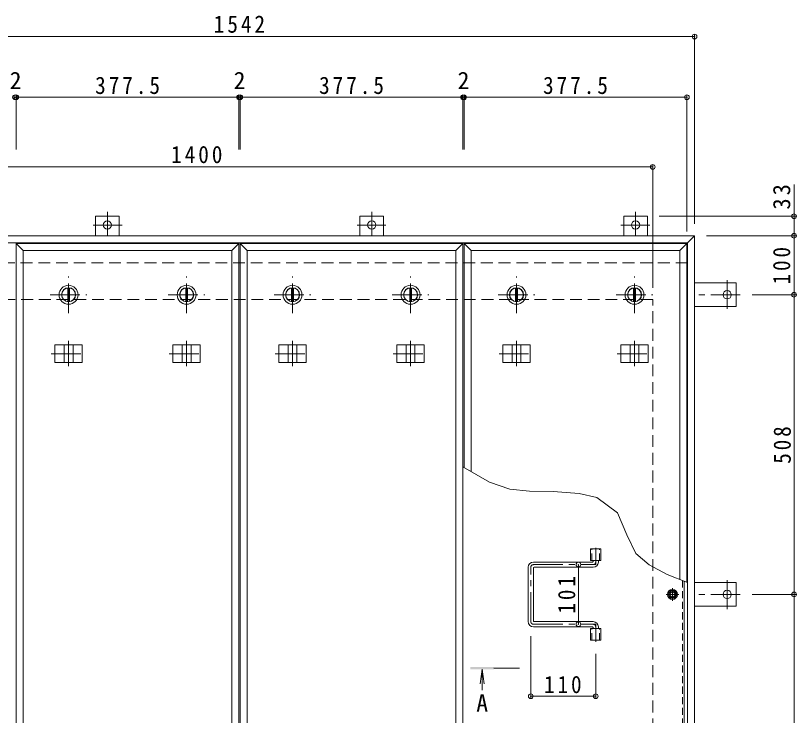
# Model space of a CAD drawing. Units: millimetres at full size, sheet at 1:10. Extents: x -2620 to 2719, y -1962 to 1858.
# Drawn here: x -1841 to -518, y 276 to 1462 of the extents above; entities that cross this region are included whole.
import ezdxf
from ezdxf.enums import TextEntityAlignment as Align

# ---------------------------------------------------------------- set-up
doc = ezdxf.new("R2010")
doc.units = ezdxf.units.MM
doc.header["$LTSCALE"] = 10
doc.header["$PDMODE"] = 32
doc.header["$PDSIZE"] = 8
for name, pattern in [('CHAIN1', [8, 5, -1, 1, -1]), ('DASHED1', [1.8, 1.2, -0.6]), ('DASHED2', [3, 2, -1])]:
    doc.linetypes.add(name, pattern=pattern)
for name, color, linetype, lineweight in [('0-1_躯体', 2, 'DASHED2', 9), ('0-2_仕上', 4, 'Continuous', 9), ('0-3_建具', 4, 'Continuous', 9), ('0-5_寸法', 7, 'Continuous', 9), ('0-6_ハッチ', 6, 'Continuous', 9), ('0-7', 5, 'Continuous', 5), ('0-A', 3, 'CHAIN1', 9), ('0-B', 2, 'Continuous', 9), ('0-C', 2, 'Continuous', 9), ('0-E', 3, 'Continuous', 9), ('0-F', 7, 'Continuous', 9)]:
    doc.layers.add(name, color=color, linetype=linetype, lineweight=lineweight)
doc.styles.add('ＭＳ ゴシック', font='')
doc.styles.get('ＭＳ ゴシック').set_extended_font_data('MS Gothic')

msp = doc.modelspace()

# ---------------------------------------------------------------- linework, layer by layer
at = {"layer": '0-1_躯体'}
for p, q in [((-702.35, 1042.92), (-2220.35, 1042.92)), ((-2161.35, 980.92), (-761.35, 980.92)), ((-761.35, -19.08), (-761.35, 980.92))]:
    msp.add_line(p, q, dxfattribs=at)
at = {"layer": '0-2_仕上'}
for p, q in [((-1839.85, 1075.92), (-1462.35, 1075.92)), ((-1827.85, 1063.92), (-1839.85, 1075.92)), ((-1839.85, -114.08), (-1839.85, 1075.92)), ((-1474.35, 1063.92), (-1462.35, 1075.92)), ((-1462.35, -114.08), (-1462.35, 1075.92)), ((-1460.35, 1075.92), (-1082.85, 1075.92)), ((-1448.35, 1063.92), (-1460.35, 1075.92)), ((-1460.35, -114.08), (-1460.35, 1075.92)), ((-1094.85, 1063.92), (-1082.85, 1075.92)), ((-1082.85, -114.08), (-1082.85, 1075.92)), ((-1080.85, 1075.92), (-703.35, 1075.92)), ((-1068.85, 1063.92), (-1080.85, 1075.92)), ((-1080.85, 696.18), (-1080.85, 1075.92)), ((-703.35, 501.69), (-703.35, 1075.92)), ((-1827.85, 1063.92), (-1474.35, 1063.92)), ((-1827.85, -102.08), (-1827.85, 1063.92)), ((-1474.35, -102.08), (-1474.35, 1063.92)), ((-1448.35, 1063.92), (-1094.85, 1063.92)), ((-1448.35, -102.08), (-1448.35, 1063.92)), ((-1094.85, -102.08), (-1094.85, 1063.92)), ((-1068.85, 1063.92), (-715.35, 1063.92)), ((-1068.85, 689.25), (-1068.85, 1063.92)), ((-1050.24, 354.04), (-1053.5, 329.26)), ((-1050.24, 354.04), (-1050.24, 318.44)), ((-1050.24, 354.04), (-1046.98, 329.26))]:
    msp.add_line(p, q, dxfattribs=at)
at = {"layer": '0-2_仕上', "color": 3}
for p, q in [((-866.5, 538.42), (-866.5, 558.42)), ((-866.5, 558.42), (-849.2, 558.42)), ((-849.2, 538.42), (-849.2, 558.42)), ((-866.5, 538.42), (-849.2, 538.42)), ((-866.5, 403.42), (-866.5, 423.42)), ((-866.5, 423.42), (-849.2, 423.42)), ((-849.2, 403.42), (-849.2, 423.42)), ((-866.5, 403.42), (-849.2, 403.42))]:
    msp.add_line(p, q, dxfattribs=at)
at = {"layer": '0-2_仕上', "color": 3, "linetype": 'DASHED1'}
for p, q in [((-864.2, 538.42), (-864.2, 558.42)), ((-851.5, 538.42), (-851.5, 558.42)), ((-864.2, 403.42), (-864.2, 423.42)), ((-851.5, 403.42), (-851.5, 423.42))]:
    msp.add_line(p, q, dxfattribs=at)
at = {"layer": '0-2_仕上', "linetype": 'CHAIN1'}
msp.add_line((-987.24, 356.04), (-1030.24, 356.04), dxfattribs=at)
at = {"layer": '0-2_仕上'}
msp.add_lwpolyline([(-715.35, 506.34), (-715.35, 1063.92), (-703.35, 1075.92)], dxfattribs=at)
msp.add_solid([(-1070.24, 354.04), (-1070.24, 358.04), (-1030.24, 354.04), (-1030.24, 358.04)], dxfattribs=at)
at = {"layer": '0-3_建具', "color": 2}
for p, q in [((-690.35, 1088.92), (-2232.35, 1088.92)), ((-690.35, 1088.92), (-702.35, 1076.92)), ((-690.35, -127.08), (-690.35, 1088.92)), ((-702.35, 1076.92), (-2220.35, 1076.92)), ((-702.35, -115.08), (-702.35, 1076.92))]:
    msp.add_line(p, q, dxfattribs=at)
at = {"layer": '0-3_建具'}
for p, q in [((-1774.19, 903.92), (-1774.19, 873.92)), ((-1774.19, 903.92), (-1728.01, 903.92)), ((-1758.6, 903.92), (-1758.6, 873.92)), ((-1743.6, 903.92), (-1743.6, 873.92)), ((-1728.01, 903.92), (-1728.01, 873.92)), ((-1574.19, 903.92), (-1574.19, 873.92)), ((-1574.19, 903.92), (-1528.01, 903.92)), ((-1558.6, 903.92), (-1558.6, 873.92)), ((-1543.6, 903.92), (-1543.6, 873.92)), ((-1528.01, 903.92), (-1528.01, 873.92)), ((-1394.69, 903.92), (-1394.69, 873.92)), ((-1394.69, 903.92), (-1348.51, 903.92)), ((-1379.1, 903.92), (-1379.1, 873.92)), ((-1364.1, 903.92), (-1364.1, 873.92)), ((-1348.51, 903.92), (-1348.51, 873.92)), ((-1194.69, 903.92), (-1194.69, 873.92)), ((-1194.69, 903.92), (-1148.51, 903.92)), ((-1179.1, 903.92), (-1179.1, 873.92)), ((-1164.1, 903.92), (-1164.1, 873.92)), ((-1148.51, 903.92), (-1148.51, 873.92)), ((-1015.19, 903.92), (-1015.19, 873.92)), ((-1015.19, 903.92), (-969.01, 903.92)), ((-999.6, 903.92), (-999.6, 873.92)), ((-984.6, 903.92), (-984.6, 873.92)), ((-969.01, 903.92), (-969.01, 873.92)), ((-815.19, 903.92), (-815.19, 873.92)), ((-815.19, 903.92), (-769.01, 903.92)), ((-799.6, 903.92), (-799.6, 873.92)), ((-784.6, 903.92), (-784.6, 873.92)), ((-769.01, 903.92), (-769.01, 873.92)), ((-1774.19, 873.92), (-1728.01, 873.92)), ((-1574.19, 873.92), (-1528.01, 873.92)), ((-1394.69, 873.92), (-1348.51, 873.92)), ((-1194.69, 873.92), (-1148.51, 873.92)), ((-1015.19, 873.92), (-969.01, 873.92)), ((-815.19, 873.92), (-769.01, 873.92))]:
    msp.add_line(p, q, dxfattribs=at)
at = {"layer": '0-3_建具', "linetype": 'CHAIN1'}
for p, q in [((-1751.1, 911.04), (-1751.1, 867.8)), ((-1551.1, 911.04), (-1551.1, 867.8)), ((-1371.6, 911.04), (-1371.6, 867.8)), ((-1171.6, 911.04), (-1171.6, 867.8)), ((-992.1, 911.04), (-992.1, 867.8)), ((-792.1, 911.04), (-792.1, 867.8)), ((-1780.51, 888.92), (-1721.69, 888.92)), ((-1580.51, 888.92), (-1521.69, 888.92)), ((-1401.01, 888.92), (-1342.19, 888.92)), ((-1201.01, 888.92), (-1142.19, 888.92)), ((-1021.51, 888.92), (-962.69, 888.92)), ((-821.51, 888.92), (-762.69, 888.92))]:
    msp.add_line(p, q, dxfattribs=at)
at = {"layer": '0-5_寸法'}
for p, q in [((-521.83, 1122.12), (-521.83, 1175.88)), ((-1037.71, 671.28), (-1082.85, 697.34))]:
    msp.add_line(p, q, dxfattribs=at)
for points in [[(-805.05, 581.79), (-820.86, 619.25), (-855.83, 645.47), (-885.79, 652.13), (-929.91, 655.46), (-970.29, 655.88), (-1003.58, 659.62), (-1037.71, 671.28)], [(-767.12, 531.1), (-789.69, 550.34), (-805.05, 581.79)], [(-702.35, 501.31), (-736.89, 514.68), (-767.12, 531.1)]]:
    msp.add_lwpolyline(points, dxfattribs=at)
at = {"layer": '0-6_ハッチ', "linetype": 'CHAIN1'}
for p, q in [((-857.85, 559.8), (-857.85, 531.42)), ((-963.34, 531.42), (-857.85, 531.42)), ((-967.85, 434.93), (-967.85, 526.91)), ((-963.34, 430.42), (-857.85, 430.42)), ((-857.85, 400.54), (-857.85, 430.42))]:
    msp.add_line(p, q, dxfattribs=at)
at = {"layer": '0-6_ハッチ'}
for p, q in [((-863.35, 535.92), (-963.35, 535.92)), ((-862.35, 536.92), (-862.35, 538.42)), ((-853.35, 535.92), (-853.35, 538.42)), ((-972.35, 434.92), (-972.35, 526.92)), ((-963.35, 435.92), (-963.35, 525.92)), ((-962.35, 526.92), (-862.35, 526.92)), ((-863.35, 425.92), (-963.35, 425.92)), ((-962.35, 434.92), (-862.35, 434.92)), ((-862.35, 424.92), (-862.35, 423.42)), ((-853.35, 425.92), (-853.35, 423.42))]:
    msp.add_line(p, q, dxfattribs=at)
for centre, radius, start, end in [((-963.35, 526.92), 9, 90, 180), ((-863.35, 536.92), 1, 270, 0), ((-862.35, 535.92), 9, 270, 0), ((-962.35, 525.92), 1, 90, 180), ((-963.35, 434.92), 9, 180, 270), ((-962.35, 435.92), 1, 180, 270), ((-863.35, 424.92), 1, 0, 90), ((-862.35, 425.92), 9, 0, 90)]:
    msp.add_arc(centre, radius, start, end, dxfattribs=at)
at = {"layer": '0-6_ハッチ', "linetype": 'CHAIN1'}
for centre, radius, start, end in [((-963.34, 526.91), 4.51, 90, 180), ((-862.35, 535.92), 4.5, 270.29569, 0), ((-963.34, 434.93), 4.51, 180, 270), ((-862.35, 425.92), 4.5, 0, 89.70431)]:
    msp.add_arc(centre, radius, start, end, dxfattribs=at)
at = {"layer": '0-7'}
for radius in [5, 4.19]:
    msp.add_circle((-727.85, 480.92), radius, dxfattribs=at)
at = {"layer": '0-A', "linetype": 'DASHED1'}
msp.add_line((-711.05, 504.68), (-711.05, -69.38), dxfattribs=at)
at = {"layer": '0-A', "linetype": 'Continuous'}
msp.add_line((-707.85, -72.58), (-707.85, 503.44), dxfattribs=at)
at = {"layer": '0-A'}
for p, q in [((-727.85, 470.24), (-727.85, 491.6)), ((-717.17, 480.92), (-738.53, 480.92))]:
    msp.add_line(p, q, dxfattribs=at)
at = {"layer": '0-B'}
for p, q in [((-735.35, 480.92), (-731.6, 487.42)), ((-731.6, 487.42), (-724.1, 487.42)), ((-720.35, 480.92), (-724.1, 487.42)), ((-720.35, 480.92), (-724.1, 474.42))]:
    msp.add_line(p, q, dxfattribs=at)
msp.add_lwpolyline([(-735.35, 480.92), (-731.6, 474.42), (-724.1, 474.42)], dxfattribs=at)
for radius in [8.5, 6.5]:
    msp.add_circle((-727.85, 480.92), radius, dxfattribs=at)
at = {"layer": '0-C', "linetype": 'CHAIN1'}
for p, q in [((-1751.1, 957.92), (-1751.1, 1019.92)), ((-1551.1, 957.92), (-1551.1, 1019.92)), ((-1371.6, 957.92), (-1371.6, 1019.92)), ((-1171.6, 957.92), (-1171.6, 1019.92)), ((-992.1, 957.92), (-992.1, 1019.92)), ((-792.1, 957.92), (-792.1, 1019.92)), ((-1782.1, 988.92), (-1720.1, 988.92)), ((-1582.1, 988.92), (-1520.1, 988.92)), ((-1402.6, 988.92), (-1340.6, 988.92)), ((-1202.6, 988.92), (-1140.6, 988.92)), ((-1023.1, 988.92), (-961.1, 988.92)), ((-823.1, 988.92), (-761.1, 988.92))]:
    msp.add_line(p, q, dxfattribs=at)
at = {"layer": '0-C'}
for p, q in [((-1752.6, 1000.33), (-1752.6, 977.52)), ((-1749.6, 1000.33), (-1749.6, 977.52)), ((-1552.6, 1000.33), (-1552.6, 977.52)), ((-1549.6, 1000.33), (-1549.6, 977.52)), ((-1373.1, 1000.33), (-1373.1, 977.52)), ((-1370.1, 1000.33), (-1370.1, 977.52)), ((-1173.1, 1000.33), (-1173.1, 977.52)), ((-1170.1, 1000.33), (-1170.1, 977.52)), ((-993.6, 1000.33), (-993.6, 977.52)), ((-990.6, 1000.33), (-990.6, 977.52)), ((-793.6, 1000.33), (-793.6, 977.52)), ((-790.6, 1000.33), (-790.6, 977.52))]:
    msp.add_line(p, q, dxfattribs=at)
for centre, radius in [((-1751.1, 988.92), 16), ((-1751.1, 988.92), 12), ((-1751.1, 988.92), 11.5), ((-1551.1, 988.92), 16), ((-1551.1, 988.92), 12), ((-1551.1, 988.92), 11.5), ((-1371.6, 988.92), 16), ((-1371.6, 988.92), 12), ((-1371.6, 988.92), 11.5), ((-1171.6, 988.92), 16), ((-1171.6, 988.92), 12), ((-1171.6, 988.92), 11.5), ((-992.1, 988.92), 16), ((-992.1, 988.92), 12), ((-992.1, 988.92), 11.5), ((-792.1, 988.92), 16), ((-792.1, 988.92), 12), ((-792.1, 988.92), 11.5)]:
    msp.add_circle(centre, radius, dxfattribs=at)
at = {"layer": '0-E', "linetype": 'CHAIN1'}
for p, q in [((-1685.35, 1129.28), (-1685.35, 1089.12)), ((-1237.35, 1129.28), (-1237.35, 1089.12)), ((-790.35, 1129.28), (-790.35, 1089.12)), ((-1660.51, 1107.12), (-1709.4, 1107.12)), ((-1262.19, 1107.12), (-1213.3, 1107.12)), ((-815.19, 1107.12), (-766.3, 1107.12)), ((-635.15, 1013.76), (-635.15, 964.88)), ((-612.99, 988.92), (-690.35, 988.92)), ((-635.15, 456.08), (-635.15, 504.97)), ((-612.99, 480.92), (-690.35, 480.92))]:
    msp.add_line(p, q, dxfattribs=at)
at = {"layer": '0-E'}
for p, q in [((-1705.35, 1088.92), (-1705.35, 1122.12)), ((-1665.35, 1122.12), (-1705.35, 1122.12)), ((-1665.35, 1088.92), (-1665.35, 1122.12)), ((-1257.35, 1122.12), (-1217.35, 1122.12)), ((-1257.35, 1088.92), (-1257.35, 1122.12)), ((-1217.35, 1088.92), (-1217.35, 1122.12)), ((-810.35, 1088.92), (-810.35, 1122.12)), ((-810.35, 1122.12), (-770.35, 1122.12)), ((-770.35, 1088.92), (-770.35, 1122.12)), ((-690.35, 1008.92), (-620.15, 1008.92)), ((-620.15, 1008.92), (-620.15, 968.92)), ((-690.35, 968.92), (-620.15, 968.92)), ((-690.35, 500.92), (-620.15, 500.92)), ((-620.15, 460.92), (-620.15, 500.92)), ((-690.35, 460.92), (-620.15, 460.92))]:
    msp.add_line(p, q, dxfattribs=at)
for centre in [(-1685.35, 1107.12), (-1237.35, 1107.12), (-790.35, 1107.12), (-635.15, 988.92), (-635.15, 480.92)]:
    msp.add_circle(centre, 7, dxfattribs=at)
at = {"layer": '0-F'}
for p, q in [((-690.35, 1429.64), (-690.35, 1108.92)), ((-2232.35, 1426.64), (-690.35, 1426.64)), ((-1841.85, 1323.84), (-1839.85, 1323.84)), ((-1839.85, 1326.84), (-1839.85, 1235.08)), ((-1839.85, 1323.84), (-1462.35, 1323.84)), ((-1462.35, 1326.84), (-1462.35, 1235.08)), ((-1462.35, 1323.84), (-1460.35, 1323.84)), ((-1460.35, 1326.84), (-1460.35, 1235.08)), ((-1460.35, 1323.84), (-1082.85, 1323.84)), ((-1082.85, 1326.84), (-1082.85, 1235.08)), ((-1082.85, 1323.84), (-1080.85, 1323.84)), ((-1080.85, 1326.84), (-1080.85, 1235.08)), ((-1080.85, 1323.84), (-703.35, 1323.84)), ((-703.35, 1326.84), (-703.35, 1095.92)), ((-2161.35, 1205.64), (-761.35, 1205.64)), ((-761.35, 1208.64), (-761.35, 1000.92)), ((-518.83, 1122.12), (-750.35, 1122.12)), ((-521.83, 1088.92), (-521.83, 1122.12)), ((-518.83, 1088.92), (-670.35, 1088.92)), ((-521.83, 1088.92), (-521.83, 988.92)), ((-518.83, 988.92), (-592.99, 988.92)), ((-521.83, 480.92), (-521.83, 988.92)), ((-887.12, 430.42), (-887.12, 531.42)), ((-518.83, 480.92), (-592.99, 480.92)), ((-521.83, -27.08), (-521.83, 480.92)), ((-967.85, 305.27), (-967.85, 410.42)), ((-857.85, 305.27), (-857.85, 380.54)), ((-857.85, 308.27), (-967.85, 308.27))]:
    msp.add_line(p, q, dxfattribs=at)
for p in [(-690.35, 1426.64), (-1841.85, 1323.84), (-1839.85, 1323.84), (-1462.35, 1323.84), (-1460.35, 1323.84), (-1082.85, 1323.84), (-1080.85, 1323.84), (-703.35, 1323.84), (-761.35, 1205.64), (-521.83, 1122.12), (-521.83, 1088.92), (-521.83, 988.92), (-887.12, 531.42), (-521.83, 480.92), (-887.12, 430.42), (-967.85, 308.27), (-857.85, 308.27)]:
    msp.add_point(p, dxfattribs=at)

# ---------------------------------------------------------------- texts
at = {"layer": '0-5_寸法', "color": 2, "style": 'ＭＳ ゴシック'}
msp.add_text('A', height=29.33, dxfattribs=at).set_placement((-1060.24, 273.34), align=Align.BOTTOM_LEFT)
at = {"layer": '0-F', "color": 2, "style": 'ＭＳ ゴシック'}
for p in [(-1850.85, 1328.84), (-1471.35, 1328.84), (-1091.85, 1328.84)]:
    msp.add_text('2', height=29.33, dxfattribs=at).set_placement(p, align=Align.BOTTOM_LEFT)
at = {"layer": '0-F', "color": 2, "char_height": 29.33, "attachment_point": 7, "style": 'ＭＳ ゴシック'}
for s, insert in [('\\T1.28;\\W0.9;1542', (-1505.1, 1432.64)), ('\\T1.28;\\W0.9;377.5', (-1706.1, 1328.84)), ('\\T1.28;\\W0.9;377.5', (-1326.6, 1328.84)), ('\\T1.28;\\W0.9;377.5', (-947.1, 1328.84)), ('\\T1.28;\\W0.9;1400', (-1577.34, 1211.64)), ('\\T1.27;\\W0.9;110', (-945.35, 313.27))]:
    msp.add_mtext(s, dxfattribs=dict(at, insert=insert))
at = {"layer": '0-F', "color": 2, "char_height": 29.33, "attachment_point": 7, "rotation": 90, "style": 'ＭＳ ゴシック'}
for s, insert in [('\\T1.27;\\W0.95;33', (-527.83, 1133.38)), ('\\T1.27;\\W0.9;100', (-527.83, 1006.42)), ('\\T1.27;\\W0.9;508', (-526.83, 702.42)), ('\\T1.27;\\W0.9;101', (-892.12, 448.42))]:
    msp.add_mtext(s, dxfattribs=dict(at, insert=insert))

doc.saveas('drawing.dxf')
